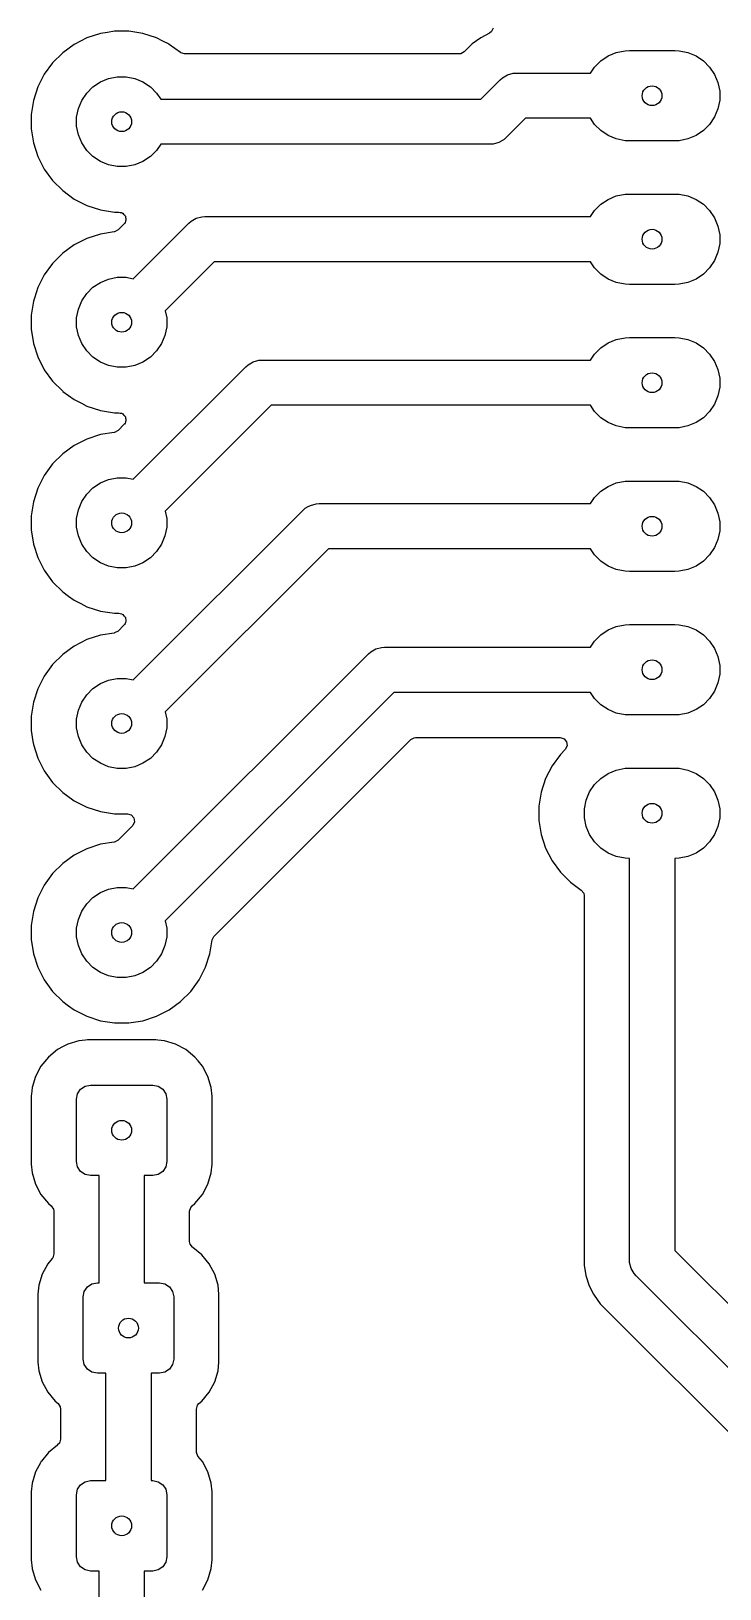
# Model space of a CAD drawing. Extents: x 162.5 to 226, y -124.5 to -51.5.
# Drawn here: x 198.21 to 210.39, y -96.62 to -69.05 of the extents above; entities that cross this region are included whole.
import ezdxf

# ---------------------------------------------------------------- set-up
doc = ezdxf.new("R2010")
doc.units = 0
doc.layers.add('BLACK', color=7, linetype='CONTINUOUS')

msp = doc.modelspace()

# ---------------------------------------------------------------- linework, layer by layer
at = {"layer": 'BLACK', "linetype": 'CONTINUOUS'}
for p, q in [((199.195616, -69.16676), (198.971151, -69.281132)), ((199.435214, -69.08891), (199.195616, -69.16676)), ((199.559626, -69.069205), (199.435214, -69.08891)), ((199.684038, -69.0495), (199.559626, -69.069205)), ((199.935962, -69.0495), (199.684038, -69.0495)), ((200.112449, -69.077453), (199.935962, -69.0495)), ((200.184785, -69.08891), (200.112449, -69.077453)), ((200.424383, -69.16676), (200.184785, -69.08891)), ((200.540609, -69.225981), (200.424383, -69.16676)), ((206.1591, -69.16324), (206.006223, -69.274312)), ((206.312685, -69.084985), (206.1591, -69.16324)), ((206.350103, -69.055703), (206.312685, -69.084985)), ((206.379128, -68.992147), (206.350103, -69.055703)), ((198.767345, -69.429205), (198.589205, -69.607345)), ((198.76735, -69.429201), (198.767345, -69.429205)), ((198.971151, -69.281132), (198.76735, -69.429201)), ((200.648845, -69.28113), (200.540609, -69.225981)), ((200.648847, -69.281131), (200.648845, -69.28113)), ((200.648848, -69.281132), (200.648847, -69.281131)), ((200.847993, -69.425818), (200.648848, -69.281132)), ((200.853839, -69.429815), (200.847993, -69.425818)), ((200.920878, -69.4495), (200.853839, -69.429815)), ((205.779674, -69.4495), (200.920878, -69.4495)), ((205.806032, -69.446666), (205.779674, -69.4495)), ((205.867355, -69.413181), (205.806032, -69.446666)), ((206.006223, -69.274312), (205.867355, -69.413181)), ((208.412883, -69.484463), (208.557772, -69.424448)), ((208.557772, -69.424448), (208.711586, -69.393852)), ((208.711586, -69.393852), (208.79, -69.39)), ((208.79, -69.39), (209.59, -69.39)), ((209.59, -69.39), (209.668414, -69.393852)), ((209.668414, -69.393852), (209.822228, -69.424448)), ((209.822228, -69.424448), (209.967117, -69.484463)), ((198.589201, -69.60735), (198.441132, -69.811151)), ((198.589205, -69.607345), (198.589201, -69.60735)), ((208.099753, -69.79), (208.171592, -69.682485)), ((208.171592, -69.682485), (208.282485, -69.571592)), ((208.282485, -69.571592), (208.412883, -69.484463)), ((209.967117, -69.484463), (210.097515, -69.571592)), ((210.097515, -69.571592), (210.208408, -69.682485)), ((210.208408, -69.682485), (210.295537, -69.812883)), ((198.441132, -69.811151), (198.32676, -70.035616)), ((199.302485, -70.031592), (199.432883, -69.944463)), ((199.432883, -69.944463), (199.577772, -69.884448)), ((199.577772, -69.884448), (199.731586, -69.853852)), ((199.731586, -69.853852), (199.888414, -69.853852)), ((199.888414, -69.853852), (200.042228, -69.884448)), ((200.042228, -69.884448), (200.187117, -69.944463)), ((200.187117, -69.944463), (200.317515, -70.031592)), ((206.162614, -70.25), (206.505457, -69.907157)), ((206.505457, -69.907157), (206.544795, -69.872659)), ((206.544795, -69.872659), (206.635226, -69.820448)), ((206.635226, -69.820448), (206.73609, -69.793422)), ((206.73609, -69.793422), (206.7883, -69.79)), ((206.7883, -69.79), (208.099753, -69.79)), ((210.295537, -69.812883), (210.355552, -69.957772)), ((210.355552, -69.957772), (210.386148, -70.111586)), ((198.24891, -70.275215), (198.2095, -70.524038)), ((198.32676, -70.035616), (198.24891, -70.275214)), ((198.24891, -70.275214), (198.24891, -70.275215)), ((199.044448, -70.417772), (199.104463, -70.272883)), ((199.104463, -70.272883), (199.191592, -70.142485)), ((199.191592, -70.142485), (199.302485, -70.031592)), ((200.317515, -70.031592), (200.428408, -70.142485)), ((200.428408, -70.142485), (200.500247, -70.25)), ((200.500247, -70.25), (206.162614, -70.25)), ((210.386148, -70.268414), (210.355552, -70.422228)), ((210.386148, -70.111586), (210.386148, -70.268414)), ((198.2095, -70.524038), (198.2095, -70.775962)), ((199.013852, -70.571586), (199.044448, -70.417772)), ((199.013852, -70.728414), (199.013852, -70.571586)), ((210.295537, -70.567117), (210.208408, -70.697515)), ((210.355552, -70.422228), (210.295537, -70.567117)), ((198.2095, -70.775962), (198.24891, -71.024785)), ((199.044448, -70.882228), (199.013852, -70.728414)), ((206.953986, -70.59), (206.611143, -70.932843)), ((208.099753, -70.59), (206.953986, -70.59)), ((208.171592, -70.697515), (208.099753, -70.59)), ((208.282485, -70.808408), (208.171592, -70.697515)), ((208.412883, -70.895537), (208.282485, -70.808408)), ((210.097515, -70.808408), (209.967117, -70.895537)), ((210.208408, -70.697515), (210.097515, -70.808408)), ((198.24891, -71.024785), (198.32676, -71.264383)), ((199.104463, -71.027117), (199.044448, -70.882228)), ((199.191592, -71.157515), (199.104463, -71.027117)), ((200.500247, -71.05), (200.428408, -71.157515)), ((206.3283, -71.05), (200.500247, -71.05)), ((206.38051, -71.046578), (206.3283, -71.05)), ((206.481374, -71.019552), (206.38051, -71.046578)), ((206.571805, -70.967341), (206.481374, -71.019552)), ((206.611143, -70.932843), (206.571805, -70.967341)), ((208.557772, -70.955552), (208.412883, -70.895537)), ((208.711586, -70.986148), (208.557772, -70.955552)), ((208.79, -70.99), (208.711586, -70.986148)), ((209.59, -70.99), (208.79, -70.99)), ((209.668414, -70.986148), (209.59, -70.99)), ((209.822228, -70.955552), (209.668414, -70.986148)), ((209.967117, -70.895537), (209.822228, -70.955552)), ((198.32676, -71.264383), (198.441132, -71.488848)), ((199.302485, -71.268408), (199.191592, -71.157515)), ((199.432883, -71.355537), (199.302485, -71.268408)), ((199.577772, -71.415552), (199.432883, -71.355537)), ((200.187117, -71.355537), (200.042228, -71.415552)), ((200.317515, -71.268408), (200.187117, -71.355537)), ((200.428408, -71.157515), (200.317515, -71.268408)), ((198.441132, -71.488848), (198.589201, -71.692649)), ((199.731586, -71.446148), (199.577772, -71.415552)), ((199.888414, -71.446148), (199.731586, -71.446148)), ((200.042228, -71.415552), (199.888414, -71.446148)), ((198.589201, -71.692649), (198.589205, -71.692654)), ((198.589205, -71.692654), (198.767345, -71.870794)), ((198.767345, -71.870794), (198.76735, -71.870798)), ((198.76735, -71.870798), (198.871418, -71.946407)), ((198.871418, -71.946407), (198.971155, -72.01887)), ((208.557772, -71.964448), (208.711586, -71.933852)), ((208.711586, -71.933852), (208.79, -71.93)), ((208.79, -71.93), (209.59, -71.93)), ((209.59, -71.93), (209.668414, -71.933852)), ((209.668414, -71.933852), (209.822228, -71.964448)), ((198.971155, -72.01887), (199.098525, -72.083768)), ((199.098525, -72.083768), (199.195616, -72.133239)), ((199.195616, -72.133239), (199.195618, -72.133239)), ((199.195618, -72.133239), (199.195621, -72.133241)), ((199.195621, -72.133241), (199.435215, -72.21109)), ((199.435215, -72.21109), (199.684038, -72.2505)), ((208.099753, -72.33), (208.171592, -72.222485)), ((208.171592, -72.222485), (208.282485, -72.111592)), ((208.282485, -72.111592), (208.412883, -72.024463)), ((208.412883, -72.024463), (208.557772, -71.964448)), ((209.822228, -71.964448), (209.967117, -72.024463)), ((209.967117, -72.024463), (210.097515, -72.111592)), ((210.097515, -72.111592), (210.208408, -72.222485)), ((210.208408, -72.222485), (210.295537, -72.352883)), ((199.684038, -72.2505), (199.684039, -72.2505)), ((199.684039, -72.2505), (199.762375, -72.2505)), ((199.850074, -72.462162), (199.746626, -72.565611)), ((199.762375, -72.2505), (199.78362, -72.256738)), ((199.78362, -72.256738), (199.805709, -72.258318)), ((199.805709, -72.258318), (199.816492, -72.26639)), ((199.816492, -72.26639), (199.829414, -72.270185)), ((199.829414, -72.270185), (199.843913, -72.286918)), ((199.843913, -72.286918), (199.861642, -72.30019)), ((199.856088, -72.455703), (199.850074, -72.462162)), ((199.857937, -72.451653), (199.856088, -72.455703)), ((199.871207, -72.433927), (199.857937, -72.451653)), ((199.861642, -72.30019), (199.866349, -72.31281)), ((199.866349, -72.31281), (199.875169, -72.322989)), ((199.875913, -72.41229), (199.871207, -72.433927)), ((199.875169, -72.322989), (199.87832, -72.344907)), ((199.885113, -72.392147), (199.875913, -72.41229)), ((199.87832, -72.344907), (199.886059, -72.365655)), ((199.886059, -72.365655), (199.883196, -72.378815)), ((199.883196, -72.378815), (199.885113, -72.392147)), ((200.015235, -73.429078), (200.997157, -72.447157)), ((200.997157, -72.447157), (201.036495, -72.412659)), ((201.036495, -72.412659), (201.126926, -72.360448)), ((201.126926, -72.360448), (201.22779, -72.333422)), ((201.22779, -72.333422), (201.28, -72.33)), ((201.28, -72.33), (208.099753, -72.33)), ((210.295537, -72.352883), (210.355552, -72.497772)), ((210.355552, -72.497772), (210.386148, -72.651586)), ((199.195616, -72.71676), (198.971151, -72.831132)), ((199.435214, -72.638909), (199.195616, -72.71676)), ((199.678343, -72.600402), (199.435214, -72.638909)), ((199.685303, -72.599095), (199.678343, -72.600402)), ((199.746626, -72.565611), (199.685303, -72.599095)), ((210.386148, -72.651586), (210.386148, -72.808414)), ((198.767345, -72.979205), (198.589205, -73.157345)), ((198.76735, -72.979201), (198.767345, -72.979205)), ((198.971151, -72.831132), (198.76735, -72.979201)), ((210.355552, -72.962228), (210.295537, -73.107117)), ((210.386148, -72.808414), (210.355552, -72.962228)), ((198.589201, -73.15735), (198.441132, -73.361151)), ((198.589205, -73.157345), (198.589201, -73.15735)), ((201.445686, -73.13), (200.580921, -73.994764)), ((208.099753, -73.13), (201.445686, -73.13)), ((208.171592, -73.237515), (208.099753, -73.13)), ((208.282485, -73.348408), (208.171592, -73.237515)), ((210.208408, -73.237515), (210.097515, -73.348408)), ((210.295537, -73.107117), (210.208408, -73.237515)), ((198.32676, -73.585616), (198.265988, -73.772654)), ((198.441132, -73.361151), (198.32676, -73.585616)), ((199.191592, -73.692485), (199.302485, -73.581592)), ((199.302485, -73.581592), (199.432883, -73.494463)), ((199.432883, -73.494463), (199.577772, -73.434448)), ((199.577772, -73.434448), (199.731586, -73.403852)), ((199.731586, -73.403852), (199.888414, -73.403852)), ((199.888414, -73.403852), (200.015235, -73.429078)), ((208.412883, -73.435537), (208.282485, -73.348408)), ((208.557772, -73.495552), (208.412883, -73.435537)), ((208.711586, -73.526148), (208.557772, -73.495552)), ((208.79, -73.53), (208.711586, -73.526148)), ((209.59, -73.53), (208.79, -73.53)), ((209.668414, -73.526148), (209.59, -73.53)), ((209.822228, -73.495552), (209.668414, -73.526148)), ((209.967117, -73.435537), (209.822228, -73.495552)), ((210.097515, -73.348408), (209.967117, -73.435537)), ((198.24891, -73.825215), (198.2095, -74.074038)), ((198.265988, -73.772654), (198.24891, -73.825215)), ((199.044448, -73.967772), (199.104463, -73.822883)), ((199.104463, -73.822883), (199.191592, -73.692485)), ((198.2095, -74.074038), (198.2095, -74.325962)), ((199.013852, -74.121586), (199.044448, -73.967772)), ((199.013852, -74.278414), (199.013852, -74.121586)), ((200.580921, -73.994764), (200.606148, -74.121586)), ((200.606148, -74.121586), (200.606148, -74.278414)), ((198.2095, -74.325962), (198.226161, -74.431155)), ((198.226161, -74.431155), (198.24891, -74.574785)), ((199.044448, -74.432228), (199.013852, -74.278414)), ((199.104463, -74.577117), (199.044448, -74.432228)), ((200.575552, -74.432228), (200.515537, -74.577117)), ((200.606148, -74.278414), (200.575552, -74.432228)), ((198.24891, -74.574785), (198.32676, -74.814383)), ((199.191592, -74.707515), (199.104463, -74.577117)), ((199.302485, -74.818408), (199.191592, -74.707515)), ((200.428408, -74.707515), (200.317515, -74.818408)), ((200.515537, -74.577117), (200.428408, -74.707515)), ((208.171592, -74.762485), (208.282485, -74.651592)), ((208.282485, -74.651592), (208.412883, -74.564463)), ((208.412883, -74.564463), (208.557772, -74.504448)), ((208.557772, -74.504448), (208.711586, -74.473852)), ((208.711586, -74.473852), (208.79, -74.47)), ((208.79, -74.47), (209.59, -74.47)), ((209.59, -74.47), (209.668414, -74.473852)), ((209.668414, -74.473852), (209.822228, -74.504448)), ((209.822228, -74.504448), (209.967117, -74.564463)), ((209.967117, -74.564463), (210.097515, -74.651592)), ((210.097515, -74.651592), (210.208408, -74.762485)), ((198.32676, -74.814383), (198.441132, -75.038848)), ((199.432883, -74.905537), (199.302485, -74.818408)), ((199.577772, -74.965552), (199.432883, -74.905537)), ((199.731586, -74.996148), (199.577772, -74.965552)), ((200.042228, -74.965552), (199.888414, -74.996148)), ((200.187117, -74.905537), (200.042228, -74.965552)), ((200.317515, -74.818408), (200.187117, -74.905537)), ((202.007158, -74.987157), (202.046495, -74.952659)), ((202.046495, -74.952659), (202.136926, -74.900448)), ((202.136926, -74.900448), (202.23779, -74.873422)), ((202.23779, -74.873422), (202.29, -74.87)), ((202.29, -74.87), (208.099753, -74.87)), ((208.099753, -74.87), (208.171592, -74.762485)), ((210.208408, -74.762485), (210.295537, -74.892883)), ((210.295537, -74.892883), (210.355552, -75.037772)), ((198.441132, -75.038848), (198.589201, -75.242649)), ((198.589201, -75.242649), (198.589205, -75.242654)), ((198.589205, -75.242654), (198.767345, -75.420794)), ((199.888414, -74.996148), (199.731586, -74.996148)), ((200.015235, -76.979078), (202.007158, -74.987157)), ((210.355552, -75.037772), (210.386148, -75.191586)), ((210.386148, -75.191586), (210.386148, -75.348414)), ((198.767345, -75.420794), (198.76735, -75.420798)), ((198.76735, -75.420798), (198.7723, -75.424394)), ((198.7723, -75.424394), (198.971155, -75.56887)), ((210.355552, -75.502228), (210.295537, -75.647117)), ((210.386148, -75.348414), (210.355552, -75.502228)), ((198.971155, -75.56887), (199.098525, -75.633768)), ((199.098525, -75.633768), (199.195616, -75.683239)), ((199.195616, -75.683239), (199.195618, -75.683239)), ((199.195618, -75.683239), (199.195621, -75.683241)), ((199.195621, -75.683241), (199.435215, -75.76109)), ((199.435215, -75.76109), (199.684038, -75.8005)), ((199.684038, -75.8005), (199.684039, -75.8005)), ((199.684039, -75.8005), (199.762374, -75.8005)), ((199.762374, -75.8005), (199.783619, -75.806738)), ((199.783619, -75.806738), (199.805708, -75.808318)), ((199.805708, -75.808318), (199.816491, -75.81639)), ((202.455685, -75.67), (200.580921, -77.544764)), ((208.099753, -75.67), (202.455685, -75.67)), ((208.171592, -75.777515), (208.099753, -75.67)), ((208.282485, -75.888408), (208.171592, -75.777515)), ((210.208408, -75.777515), (210.097515, -75.888408)), ((210.295537, -75.647117), (210.208408, -75.777515)), ((199.850068, -76.012167), (199.753391, -76.108845)), ((199.816491, -75.81639), (199.829413, -75.820185)), ((199.829413, -75.820185), (199.843912, -75.836918)), ((199.843912, -75.836918), (199.861641, -75.85019)), ((199.856087, -76.005703), (199.850068, -76.012167)), ((199.857936, -76.001653), (199.856087, -76.005703)), ((199.871206, -75.983927), (199.857936, -76.001653)), ((199.861641, -75.85019), (199.866348, -75.86281)), ((199.866348, -75.86281), (199.875168, -75.872989)), ((199.875912, -75.96229), (199.871206, -75.983927)), ((199.875168, -75.872989), (199.878319, -75.894907)), ((199.885112, -75.942147), (199.875912, -75.96229)), ((199.878319, -75.894907), (199.886058, -75.915655)), ((199.886058, -75.915655), (199.883195, -75.928815)), ((199.883195, -75.928815), (199.885112, -75.942147)), ((208.412883, -75.975537), (208.282485, -75.888408)), ((208.557772, -76.035552), (208.412883, -75.975537)), ((208.711586, -76.066148), (208.557772, -76.035552)), ((208.79, -76.07), (208.711586, -76.066148)), ((209.59, -76.07), (208.79, -76.07)), ((209.668414, -76.066148), (209.59, -76.07)), ((209.822228, -76.035552), (209.668414, -76.066148)), ((209.967117, -75.975537), (209.822228, -76.035552)), ((210.097515, -75.888408), (209.967117, -75.975537)), ((199.195616, -76.26676), (198.971151, -76.381132)), ((199.435214, -76.188909), (199.195616, -76.26676)), ((199.678342, -76.150402), (199.435214, -76.188909)), ((199.685302, -76.149095), (199.678342, -76.150402)), ((199.746625, -76.115611), (199.685302, -76.149095)), ((199.753391, -76.108845), (199.746625, -76.115611)), ((198.767345, -76.529205), (198.589205, -76.707345)), ((198.76735, -76.529201), (198.767345, -76.529205)), ((198.971151, -76.381132), (198.76735, -76.529201)), ((198.441132, -76.911151), (198.32676, -77.135616)), ((198.589201, -76.70735), (198.441132, -76.911151)), ((198.589205, -76.707345), (198.589201, -76.70735)), ((198.32676, -77.135616), (198.24891, -77.375214)), ((199.191592, -77.242485), (199.302485, -77.131592)), ((199.302485, -77.131592), (199.432883, -77.044463)), ((199.432883, -77.044463), (199.577772, -76.984448)), ((199.577772, -76.984448), (199.731586, -76.953852)), ((199.731586, -76.953852), (199.888414, -76.953852)), ((199.888414, -76.953852), (200.015235, -76.979078)), ((208.282485, -77.191592), (208.412883, -77.104463)), ((208.412883, -77.104463), (208.557772, -77.044448)), ((208.557772, -77.044448), (208.711586, -77.013852)), ((208.711586, -77.013852), (208.79, -77.01)), ((208.79, -77.01), (209.59, -77.01)), ((209.59, -77.01), (209.668414, -77.013852)), ((209.668414, -77.013852), (209.822228, -77.044448)), ((209.822228, -77.044448), (209.967117, -77.104463)), ((209.967117, -77.104463), (210.097515, -77.191592)), ((198.24891, -77.375214), (198.2095, -77.624038)), ((199.044448, -77.517772), (199.104463, -77.372883)), ((199.104463, -77.372883), (199.191592, -77.242485)), ((203.056495, -77.492659), (203.10956, -77.462022)), ((203.10956, -77.462022), (203.146927, -77.440448)), ((203.146927, -77.440448), (203.24779, -77.413422)), ((203.24779, -77.413422), (203.3, -77.41)), ((203.3, -77.41), (208.099753, -77.41)), ((208.099753, -77.41), (208.171592, -77.302485)), ((208.171592, -77.302485), (208.282485, -77.191592)), ((210.097515, -77.191592), (210.208408, -77.302485)), ((210.208408, -77.302485), (210.295537, -77.432883)), ((210.295537, -77.432883), (210.355552, -77.577772)), ((198.2095, -77.624038), (198.2095, -77.875961)), ((199.013852, -77.671586), (199.044448, -77.517772)), ((199.013852, -77.828414), (199.013852, -77.671586)), ((200.015235, -80.529078), (203.017157, -77.527158)), ((200.580921, -77.544764), (200.606148, -77.671586)), ((200.606148, -77.671586), (200.606148, -77.828414)), ((203.017157, -77.527158), (203.056495, -77.492659)), ((210.355552, -77.577772), (210.386148, -77.731586)), ((210.386148, -77.731586), (210.386148, -77.888414)), ((198.2095, -77.875961), (198.24891, -78.124785)), ((199.044448, -77.982228), (199.013852, -77.828414)), ((199.104463, -78.127117), (199.044448, -77.982228)), ((200.575552, -77.982228), (200.515537, -78.127117)), ((200.606148, -77.828414), (200.575552, -77.982228)), ((210.386148, -77.888414), (210.355552, -78.042228)), ((198.24891, -78.124785), (198.32676, -78.364383)), ((199.191592, -78.257515), (199.104463, -78.127117)), ((199.302485, -78.368408), (199.191592, -78.257515)), ((200.428408, -78.257515), (200.317515, -78.368408)), ((200.515537, -78.127117), (200.428408, -78.257515)), ((203.465685, -78.21), (200.580921, -81.094764)), ((208.099753, -78.21), (203.465685, -78.21)), ((208.171592, -78.317515), (208.099753, -78.21)), ((210.295537, -78.187117), (210.208408, -78.317515)), ((210.355552, -78.042228), (210.295537, -78.187117)), ((198.32676, -78.364383), (198.441132, -78.588848)), ((199.432883, -78.455537), (199.302485, -78.368408)), ((199.577772, -78.515552), (199.432883, -78.455537)), ((199.731586, -78.546148), (199.577772, -78.515552)), ((199.888414, -78.546148), (199.731586, -78.546148)), ((200.042228, -78.515552), (199.888414, -78.546148)), ((200.187117, -78.455537), (200.042228, -78.515552)), ((200.317515, -78.368408), (200.187117, -78.455537)), ((208.282485, -78.428408), (208.171592, -78.317515)), ((208.412883, -78.515537), (208.282485, -78.428408)), ((208.557772, -78.575552), (208.412883, -78.515537)), ((209.967117, -78.515537), (209.822228, -78.575552)), ((210.097515, -78.428408), (209.967117, -78.515537)), ((210.208408, -78.317515), (210.097515, -78.428408)), ((198.441132, -78.588848), (198.589201, -78.792649)), ((198.589201, -78.792649), (198.589205, -78.792654)), ((198.589205, -78.792654), (198.767345, -78.970794)), ((208.711586, -78.606148), (208.557772, -78.575552)), ((208.79, -78.61), (208.711586, -78.606148)), ((209.59, -78.61), (208.79, -78.61)), ((209.668414, -78.606148), (209.59, -78.61)), ((209.822228, -78.575552), (209.668414, -78.606148)), ((198.767345, -78.970794), (198.76735, -78.970798)), ((198.76735, -78.970798), (198.871418, -79.046407)), ((198.871418, -79.046407), (198.971155, -79.11887)), ((198.971155, -79.11887), (199.089285, -79.17906)), ((199.089285, -79.17906), (199.195616, -79.233239)), ((199.195616, -79.233239), (199.195618, -79.233239)), ((199.195618, -79.233239), (199.195621, -79.233241)), ((199.195621, -79.233241), (199.435215, -79.31109)), ((199.435215, -79.31109), (199.684038, -79.3505)), ((199.684038, -79.3505), (199.684039, -79.3505)), ((199.684039, -79.3505), (199.762374, -79.3505)), ((199.762374, -79.3505), (199.783619, -79.356738)), ((199.783619, -79.356738), (199.805708, -79.358318)), ((199.805708, -79.358318), (199.816491, -79.36639)), ((199.816491, -79.36639), (199.829413, -79.370185)), ((199.829413, -79.370185), (199.843912, -79.386918)), ((199.843912, -79.386918), (199.861641, -79.40019)), ((199.746625, -79.665611), (199.685302, -79.699095)), ((199.850073, -79.562162), (199.746625, -79.665611)), ((199.856087, -79.555703), (199.850073, -79.562162)), ((199.857936, -79.551653), (199.856087, -79.555703)), ((199.871206, -79.533927), (199.857936, -79.551653)), ((199.861641, -79.40019), (199.866348, -79.41281)), ((199.866348, -79.41281), (199.875168, -79.422989)), ((199.875912, -79.51229), (199.871206, -79.533927)), ((199.875168, -79.422989), (199.878319, -79.444907)), ((199.885112, -79.492147), (199.875912, -79.51229)), ((199.878319, -79.444907), (199.886058, -79.465655)), ((199.886058, -79.465655), (199.883195, -79.478815)), ((199.883195, -79.478815), (199.885112, -79.492147)), ((208.282485, -79.731592), (208.412883, -79.644463)), ((208.412883, -79.644463), (208.557772, -79.584448)), ((208.557772, -79.584448), (208.711586, -79.553852)), ((208.711586, -79.553852), (208.79, -79.55)), ((208.79, -79.55), (209.59, -79.55)), ((209.59, -79.55), (209.668414, -79.553852)), ((209.668414, -79.553852), (209.822228, -79.584448)), ((209.822228, -79.584448), (209.967117, -79.644463)), ((209.967117, -79.644463), (210.097515, -79.731592)), ((198.971151, -79.931132), (198.76735, -80.079201)), ((199.195616, -79.81676), (198.971151, -79.931132)), ((199.435214, -79.738909), (199.195616, -79.81676)), ((199.678342, -79.700402), (199.435214, -79.738909)), ((199.685302, -79.699095), (199.678342, -79.700402)), ((208.099753, -79.95), (208.171592, -79.842485)), ((208.171592, -79.842485), (208.282485, -79.731592)), ((210.097515, -79.731592), (210.208408, -79.842485)), ((210.208408, -79.842485), (210.295537, -79.972883)), ((198.767345, -80.079205), (198.589205, -80.257345)), ((198.76735, -80.079201), (198.767345, -80.079205)), ((200.015235, -84.229078), (204.177157, -80.067157)), ((204.177157, -80.067157), (204.216495, -80.032659)), ((204.216495, -80.032659), (204.306926, -79.980448)), ((204.306926, -79.980448), (204.40779, -79.953422)), ((204.40779, -79.953422), (204.46, -79.95)), ((204.46, -79.95), (208.099753, -79.95)), ((210.295537, -79.972883), (210.355552, -80.117772)), ((210.355552, -80.117772), (210.386148, -80.271586)), ((198.441132, -80.461151), (198.32676, -80.685616)), ((198.589201, -80.25735), (198.441132, -80.461151)), ((198.589205, -80.257345), (198.589201, -80.25735)), ((210.386148, -80.428414), (210.355552, -80.582228)), ((210.386148, -80.271586), (210.386148, -80.428414)), ((198.32676, -80.685616), (198.24891, -80.925214)), ((199.191592, -80.792485), (199.302485, -80.681592)), ((199.302485, -80.681592), (199.432883, -80.594463)), ((199.432883, -80.594463), (199.577772, -80.534448)), ((199.577772, -80.534448), (199.731586, -80.503852)), ((199.731586, -80.503852), (199.888414, -80.503852)), ((199.888414, -80.503852), (200.015235, -80.529078)), ((204.625686, -80.75), (200.580921, -84.794764)), ((208.099753, -80.75), (204.625686, -80.75)), ((208.171592, -80.857515), (208.099753, -80.75)), ((210.295537, -80.727117), (210.208408, -80.857515)), ((210.355552, -80.582228), (210.295537, -80.727117)), ((198.24891, -80.925215), (198.2095, -81.174038)), ((198.24891, -80.925214), (198.24891, -80.925215)), ((199.044448, -81.067772), (199.104463, -80.922883)), ((199.104463, -80.922883), (199.191592, -80.792485)), ((208.282485, -80.968408), (208.171592, -80.857515)), ((208.412883, -81.055537), (208.282485, -80.968408)), ((210.097515, -80.968408), (209.967117, -81.055537)), ((210.208408, -80.857515), (210.097515, -80.968408)), ((198.2095, -81.174038), (198.2095, -81.425962)), ((199.013852, -81.221586), (199.044448, -81.067772)), ((199.013852, -81.378414), (199.013852, -81.221586)), ((200.580921, -81.094764), (200.606148, -81.221586)), ((200.606148, -81.221586), (200.606148, -81.378414)), ((208.557772, -81.115552), (208.412883, -81.055537)), ((208.711586, -81.146148), (208.557772, -81.115552)), ((208.79, -81.15), (208.711586, -81.146148)), ((209.59, -81.15), (208.79, -81.15)), ((209.668414, -81.146148), (209.59, -81.15)), ((209.822228, -81.115552), (209.668414, -81.146148)), ((209.967117, -81.055537), (209.822228, -81.115552)), ((198.2095, -81.425962), (198.240233, -81.62)), ((199.044448, -81.532228), (199.013852, -81.378414)), ((199.104463, -81.677117), (199.044448, -81.532228)), ((200.575552, -81.532228), (200.515537, -81.677117)), ((200.606148, -81.378414), (200.575552, -81.532228)), ((201.444371, -85.063392), (204.920945, -81.586819)), ((204.920945, -81.586819), (204.982268, -81.553334)), ((204.982268, -81.553334), (205.008626, -81.5505)), ((205.008626, -81.5505), (207.566689, -81.5505)), ((207.566689, -81.5505), (207.633728, -81.570185)), ((207.633728, -81.570185), (207.679483, -81.622989)), ((198.240233, -81.62), (198.24891, -81.674785)), ((198.24891, -81.674785), (198.32676, -81.914383)), ((199.191592, -81.807515), (199.104463, -81.677117)), ((199.302485, -81.918408), (199.191592, -81.807515)), ((200.428408, -81.807515), (200.317515, -81.918408)), ((200.515537, -81.677117), (200.428408, -81.807515)), ((207.569201, -81.84735), (207.421132, -82.051151)), ((207.569205, -81.847345), (207.569201, -81.84735)), ((207.65437, -81.762181), (207.569205, -81.847345)), ((207.660402, -81.755703), (207.65437, -81.762181)), ((207.689427, -81.692147), (207.660402, -81.755703)), ((207.679483, -81.622989), (207.689427, -81.692147)), ((198.32676, -81.914383), (198.441132, -82.138848)), ((198.441132, -82.138848), (198.589201, -82.342649)), ((199.432883, -82.005537), (199.302485, -81.918408)), ((199.577772, -82.065552), (199.432883, -82.005537)), ((199.731586, -82.096148), (199.577772, -82.065552)), ((199.888414, -82.096148), (199.731586, -82.096148)), ((200.042228, -82.065552), (199.888414, -82.096148)), ((200.187117, -82.005537), (200.042228, -82.065552)), ((200.317515, -81.918408), (200.187117, -82.005537)), ((207.421132, -82.051151), (207.30676, -82.275616)), ((208.412883, -82.184463), (208.557772, -82.124448)), ((208.557772, -82.124448), (208.711586, -82.093852)), ((208.711586, -82.093852), (208.79, -82.09)), ((208.79, -82.09), (209.59, -82.09)), ((209.59, -82.09), (209.668414, -82.093852)), ((209.668414, -82.093852), (209.822228, -82.124448)), ((209.822228, -82.124448), (209.967117, -82.184463)), ((198.589201, -82.342649), (198.589205, -82.342654)), ((198.589205, -82.342654), (198.767345, -82.520794)), ((207.30676, -82.275616), (207.22891, -82.515214)), ((208.084463, -82.512883), (208.171592, -82.382485)), ((208.171592, -82.382485), (208.282485, -82.271592)), ((208.282485, -82.271592), (208.412883, -82.184463)), ((209.967117, -82.184463), (210.097515, -82.271592)), ((210.097515, -82.271592), (210.208408, -82.382485)), ((210.208408, -82.382485), (210.295537, -82.512883)), ((198.767345, -82.520794), (198.76735, -82.520798)), ((198.76735, -82.520798), (198.945117, -82.649952)), ((198.945117, -82.649952), (198.971155, -82.66887)), ((198.971155, -82.66887), (199.114184, -82.741747)), ((207.22891, -82.515214), (207.1895, -82.764038)), ((207.993852, -82.811586), (208.024448, -82.657772)), ((208.024448, -82.657772), (208.084463, -82.512883)), ((210.295537, -82.512883), (210.355552, -82.657772)), ((210.355552, -82.657772), (210.386148, -82.811586)), ((199.114184, -82.741747), (199.195616, -82.783239)), ((199.195616, -82.783239), (199.195618, -82.783239)), ((199.195618, -82.783239), (199.195621, -82.783241)), ((199.195621, -82.783241), (199.435215, -82.86109)), ((199.435215, -82.86109), (199.684038, -82.9005)), ((199.684038, -82.9005), (199.684039, -82.9005)), ((199.684039, -82.9005), (199.912373, -82.9005)), ((199.912373, -82.9005), (199.979412, -82.920185)), ((199.979412, -82.920185), (200.025167, -82.972989)), ((200.025167, -82.972989), (200.035111, -83.042147)), ((207.1895, -82.764038), (207.1895, -83.015961)), ((207.993852, -82.968414), (207.993852, -82.811586)), ((208.024448, -83.122228), (207.993852, -82.968414)), ((210.386148, -82.968414), (210.355552, -83.122228)), ((210.386148, -82.811586), (210.386148, -82.968414)), ((200.000054, -83.112181), (199.746625, -83.36561)), ((200.006086, -83.105703), (200.000054, -83.112181)), ((200.035111, -83.042147), (200.006086, -83.105703)), ((207.1895, -83.015961), (207.22891, -83.264785)), ((208.084463, -83.267117), (208.024448, -83.122228)), ((210.355552, -83.122228), (210.295537, -83.267117)), ((199.195616, -83.51676), (198.971151, -83.631132)), ((199.435214, -83.438909), (199.195616, -83.51676)), ((199.678342, -83.400402), (199.435214, -83.438909)), ((199.685302, -83.399095), (199.678342, -83.400402)), ((199.746625, -83.36561), (199.685302, -83.399095)), ((207.22891, -83.264785), (207.30676, -83.504383)), ((207.30676, -83.504383), (207.421132, -83.728848)), ((208.171592, -83.397515), (208.084463, -83.267117)), ((208.282485, -83.508408), (208.171592, -83.397515)), ((208.412883, -83.595537), (208.282485, -83.508408)), ((210.097515, -83.508408), (209.967117, -83.595537)), ((210.208408, -83.397515), (210.097515, -83.508408)), ((210.295537, -83.267117), (210.208408, -83.397515)), ((198.767345, -83.779205), (198.589205, -83.957345)), ((198.76735, -83.779201), (198.767345, -83.779205)), ((198.971151, -83.631132), (198.76735, -83.779201)), ((207.421132, -83.728848), (207.569201, -83.932649)), ((208.557772, -83.655552), (208.412883, -83.595537)), ((208.711586, -83.686148), (208.557772, -83.655552)), ((208.79, -83.69), (208.711586, -83.686148)), ((208.79, -90.7906), (208.79, -83.69)), ((209.668414, -83.686148), (209.59, -83.69)), ((209.59, -83.69), (209.59, -90.624914)), ((209.822228, -83.655552), (209.668414, -83.686148)), ((209.967117, -83.595537), (209.822228, -83.655552)), ((198.589201, -83.95735), (198.441132, -84.161151)), ((198.589205, -83.957345), (198.589201, -83.95735)), ((207.569201, -83.932649), (207.569205, -83.932654)), ((207.569205, -83.932654), (207.747349, -84.110798)), ((198.441132, -84.161151), (198.32676, -84.385616)), ((199.302485, -84.381592), (199.432883, -84.294463)), ((199.432883, -84.294463), (199.577772, -84.234448)), ((199.577772, -84.234448), (199.731586, -84.203852)), ((199.731586, -84.203852), (199.888414, -84.203852)), ((199.888414, -84.203852), (200.015235, -84.229078)), ((207.747349, -84.110798), (207.938385, -84.249592)), ((207.938385, -84.249592), (207.981051, -84.304921)), ((207.981051, -84.304921), (207.9895, -84.34991)), ((207.9895, -84.34991), (207.9895, -90.885086)), ((198.24891, -84.625214), (198.2095, -84.874038)), ((198.32676, -84.385616), (198.24891, -84.625214)), ((199.044448, -84.767772), (199.104463, -84.622883)), ((199.104463, -84.622883), (199.191592, -84.492485)), ((199.191592, -84.492485), (199.302485, -84.381592)), ((198.2095, -84.874038), (198.2095, -85.125961)), ((199.013852, -84.921586), (199.044448, -84.767772)), ((200.580921, -84.794764), (200.606148, -84.921586)), ((198.2095, -85.125961), (198.24891, -85.374785)), ((199.013852, -85.078414), (199.013852, -84.921586)), ((199.044448, -85.232228), (199.013852, -85.078414)), ((200.606148, -85.078414), (200.575552, -85.232228)), ((200.606148, -84.921586), (200.606148, -85.078414)), ((201.37109, -85.374785), (201.409598, -85.131655)), ((201.409598, -85.131655), (201.439526, -85.068523)), ((201.439526, -85.068523), (201.444371, -85.063392)), ((198.24891, -85.374785), (198.32676, -85.614383)), ((199.104463, -85.377117), (199.044448, -85.232228)), ((199.191592, -85.507515), (199.104463, -85.377117)), ((200.515537, -85.377117), (200.428408, -85.507515)), ((200.575552, -85.232228), (200.515537, -85.377117)), ((201.293241, -85.614379), (201.37109, -85.374785)), ((198.32676, -85.614383), (198.441132, -85.838848)), ((199.302485, -85.618408), (199.191592, -85.507515)), ((199.432883, -85.705537), (199.302485, -85.618408)), ((199.577772, -85.765552), (199.432883, -85.705537)), ((200.187117, -85.705537), (200.042228, -85.765552)), ((200.317515, -85.618408), (200.187117, -85.705537)), ((200.428408, -85.507515), (200.317515, -85.618408)), ((201.17887, -85.838845), (201.293241, -85.614379)), ((198.441132, -85.838848), (198.589201, -86.042649)), ((199.731586, -85.796148), (199.577772, -85.765552)), ((199.888414, -85.796148), (199.731586, -85.796148)), ((200.042228, -85.765552), (199.888414, -85.796148)), ((201.030793, -86.042656), (201.17887, -85.838845)), ((198.589201, -86.042649), (198.589205, -86.042654)), ((198.589205, -86.042654), (198.767345, -86.220794)), ((198.767345, -86.220794), (198.76735, -86.220798)), ((198.76735, -86.220798), (198.871422, -86.29641)), ((200.648845, -86.36887), (200.852656, -86.220793)), ((200.852656, -86.220793), (201.030793, -86.042656)), ((198.871422, -86.29641), (198.971155, -86.36887)), ((198.971155, -86.36887), (199.086586, -86.427685)), ((199.086586, -86.427685), (199.195616, -86.483239)), ((199.195616, -86.483239), (199.195618, -86.483239)), ((199.195618, -86.483239), (199.195621, -86.483241)), ((199.195621, -86.483241), (199.435215, -86.56109)), ((199.435215, -86.56109), (199.684038, -86.6005)), ((199.935962, -86.6005), (200.184785, -86.56109)), ((200.184785, -86.56109), (200.424379, -86.483241)), ((200.424379, -86.483241), (200.648845, -86.36887)), ((199.684038, -86.6005), (199.684039, -86.6005)), ((199.684039, -86.6005), (199.935961, -86.6005)), ((199.935961, -86.6005), (199.935962, -86.6005)), ((198.673547, -87.072317), (198.513589, -87.203589)), ((198.673548, -87.072316), (198.673547, -87.072317)), ((198.67355, -87.072315), (198.673548, -87.072316)), ((198.777487, -87.016759), (198.67355, -87.072315)), ((198.856043, -86.974769), (198.777487, -87.016759)), ((199.054067, -86.914699), (198.856043, -86.974769)), ((199.170298, -86.903251), (199.054067, -86.914699)), ((199.208392, -86.8995), (199.170298, -86.903251)), ((200.411608, -86.8995), (199.208392, -86.8995)), ((200.446805, -86.902966), (200.411608, -86.8995)), ((200.565934, -86.914699), (200.446805, -86.902966)), ((200.565934, -86.9147), (200.565932, -86.914699)), ((200.565932, -86.914699), (200.565934, -86.914699)), ((200.763954, -86.974768), (200.565934, -86.9147)), ((200.94645, -87.072315), (200.763954, -86.974768)), ((200.946453, -87.072317), (200.94645, -87.072315)), ((201.10641, -87.203589), (200.946452, -87.072317)), ((200.946452, -87.072317), (200.946453, -87.072317)), ((198.382317, -87.363547), (198.284769, -87.546043)), ((198.513589, -87.203589), (198.382317, -87.363547)), ((201.160481, -87.269476), (201.10641, -87.203589)), ((201.237685, -87.36355), (201.160481, -87.269476)), ((201.335232, -87.546046), (201.237685, -87.36355)), ((198.284769, -87.546043), (198.224699, -87.744067)), ((201.3953, -87.744066), (201.335232, -87.546046)), ((198.210759, -87.885616), (198.2095, -87.898395)), ((198.2095, -87.898395), (198.2095, -89.101604)), ((198.213251, -87.860298), (198.210759, -87.885616)), ((198.224699, -87.744067), (198.213251, -87.860298)), ((199.01, -87.95), (199.02903, -87.854329)), ((199.02903, -87.854329), (199.083223, -87.773223)), ((199.083223, -87.773223), (199.164329, -87.71903)), ((199.164329, -87.71903), (199.26, -87.7)), ((199.26, -87.7), (200.36, -87.7)), ((200.36, -87.7), (200.455671, -87.71903)), ((200.455671, -87.71903), (200.536777, -87.773223)), ((200.536777, -87.773223), (200.59097, -87.854329)), ((200.59097, -87.854329), (200.61, -87.95)), ((201.4105, -87.898392), (201.3953, -87.744066)), ((201.4105, -89.101608), (201.4105, -87.898392)), ((199.01, -89.05), (199.01, -87.95)), ((200.61, -87.95), (200.61, -89.05)), ((198.2095, -89.101604), (198.224699, -89.255932)), ((198.224699, -89.255932), (198.2247, -89.255934)), ((198.2247, -89.255934), (198.284768, -89.453954)), ((199.02903, -89.145671), (199.01, -89.05)), ((199.083223, -89.226777), (199.02903, -89.145671)), ((199.164329, -89.28097), (199.083223, -89.226777)), ((199.26, -89.3), (199.164329, -89.28097)), ((199.41, -89.3), (199.26, -89.3)), ((199.41, -91.2), (199.41, -89.3)), ((200.36, -89.3), (200.21, -89.3)), ((200.21, -89.3), (200.21, -91.2)), ((200.455671, -89.28097), (200.36, -89.3)), ((200.536777, -89.226777), (200.455671, -89.28097)), ((200.59097, -89.145671), (200.536777, -89.226777)), ((200.61, -89.05), (200.59097, -89.145671)), ((201.335232, -89.453954), (201.3953, -89.255934)), ((201.3953, -89.255934), (201.4105, -89.101608)), ((198.284768, -89.453954), (198.382315, -89.63645)), ((201.237685, -89.63645), (201.335232, -89.453954)), ((198.382315, -89.63645), (198.382317, -89.636452)), ((198.382317, -89.636452), (198.513587, -89.796407)), ((198.513587, -89.796407), (198.513588, -89.796408)), ((198.513588, -89.796408), (198.51359, -89.79641)), ((198.51359, -89.79641), (198.564164, -89.837914)), ((198.564164, -89.837914), (198.603499, -89.89566)), ((201.0105, -89.933768), (201.030185, -89.866729)), ((201.030185, -89.866729), (201.055836, -89.837914)), ((201.055836, -89.837914), (201.10641, -89.79641)), ((201.10641, -89.79641), (201.237685, -89.63645)), ((198.603499, -89.89566), (198.6095, -89.933768)), ((198.6095, -89.933768), (198.6095, -90.688575)), ((201.0105, -90.46865), (201.0105, -89.933768)), ((198.6095, -90.688575), (198.589815, -90.755614)), ((201.0208, -90.51813), (201.0105, -90.46865)), ((201.062289, -90.567783), (201.0208, -90.51813)), ((201.061742, -90.568451), (201.062289, -90.567783)), ((201.065257, -90.571336), (201.061742, -90.568451)), ((201.0656, -90.571746), (201.065257, -90.571336)), ((201.066445, -90.572311), (201.0656, -90.571746)), ((201.22641, -90.703589), (201.066445, -90.572311)), ((209.59, -90.624914), (216.334543, -97.369457)), ((198.502311, -90.863554), (198.404769, -91.046041)), ((198.581354, -90.767239), (198.502311, -90.863554)), ((198.589815, -90.755614), (198.581354, -90.767239)), ((201.305702, -90.800209), (201.22641, -90.703589)), ((201.357685, -90.86355), (201.305702, -90.800209)), ((201.455232, -91.046046), (201.357685, -90.86355)), ((207.9895, -90.885086), (208.019059, -91.071718)), ((208.793422, -90.84281), (208.79, -90.7906)), ((208.820448, -90.943674), (208.793422, -90.84281)), ((208.872659, -91.034105), (208.820448, -90.943674)), ((198.344699, -91.244067), (198.3295, -91.398395)), ((198.404769, -91.046041), (198.344699, -91.244067)), ((199.203223, -91.273223), (199.284329, -91.21903)), ((199.284329, -91.21903), (199.38, -91.2)), ((199.38, -91.2), (199.41, -91.2)), ((200.21, -91.2), (200.48, -91.2)), ((200.48, -91.2), (200.575671, -91.21903)), ((200.575671, -91.21903), (200.656777, -91.273223)), ((201.5153, -91.244066), (201.455232, -91.046046)), ((201.5305, -91.398392), (201.5153, -91.244066)), ((208.019059, -91.071718), (208.077454, -91.251436)), ((208.907157, -91.073443), (208.872659, -91.034105)), ((215.6517, -97.817986), (208.907157, -91.073443)), ((198.3295, -91.398395), (198.3295, -92.601604)), ((199.13, -91.45), (199.14903, -91.354329)), ((199.13, -92.55), (199.13, -91.45)), ((199.14903, -91.354329), (199.203223, -91.273223)), ((200.656777, -91.273223), (200.71097, -91.354329)), ((200.71097, -91.354329), (200.73, -91.45)), ((200.73, -91.45), (200.73, -92.55)), ((201.5305, -92.601608), (201.5305, -91.398392)), ((208.077454, -91.251436), (208.152334, -91.398395)), ((208.152334, -91.398395), (208.16324, -91.419799)), ((208.16324, -91.419799), (208.27431, -91.572674)), ((208.27431, -91.572674), (208.274312, -91.572676)), ((208.274312, -91.572676), (213.839455, -97.137819)), ((198.3295, -92.601604), (198.344699, -92.755932)), ((199.14903, -92.645671), (199.13, -92.55)), ((200.73, -92.55), (200.71097, -92.645671)), ((201.5153, -92.755934), (201.5305, -92.601608)), ((198.344699, -92.755932), (198.3447, -92.755934)), ((198.3447, -92.755934), (198.404768, -92.953954)), ((199.203223, -92.726777), (199.14903, -92.645671)), ((199.284329, -92.78097), (199.203223, -92.726777)), ((199.38, -92.8), (199.284329, -92.78097)), ((199.53, -92.8), (199.38, -92.8)), ((199.53, -94.7), (199.53, -92.8)), ((200.48, -92.8), (200.33, -92.8)), ((200.33, -92.8), (200.33, -94.7)), ((200.575671, -92.78097), (200.48, -92.8)), ((200.656777, -92.726777), (200.575671, -92.78097)), ((200.71097, -92.645671), (200.656777, -92.726777)), ((201.455232, -92.953954), (201.5153, -92.755934)), ((198.404768, -92.953954), (198.502315, -93.13645)), ((198.502315, -93.13645), (198.502317, -93.136452)), ((198.502317, -93.136452), (198.633587, -93.296407)), ((201.22641, -93.29641), (201.357685, -93.13645)), ((201.357685, -93.13645), (201.455232, -92.953954)), ((198.633587, -93.296407), (198.633588, -93.296408)), ((198.633588, -93.296408), (198.63359, -93.29641)), ((198.63359, -93.29641), (198.684164, -93.337914)), ((198.684164, -93.337914), (198.723499, -93.39566)), ((198.723499, -93.39566), (198.7295, -93.433768)), ((198.7295, -93.433768), (198.7295, -93.96865)), ((201.1305, -93.433768), (201.150185, -93.366729)), ((201.1305, -94.188575), (201.1305, -93.433768)), ((201.150185, -93.366729), (201.175836, -93.337914)), ((201.175836, -93.337914), (201.22641, -93.29641)), ((198.7295, -93.96865), (198.709815, -94.035689)), ((198.513589, -94.203589), (198.390446, -94.353642)), ((198.673554, -94.072311), (198.513589, -94.203589)), ((198.6744, -94.071746), (198.673554, -94.072311)), ((198.675052, -94.071081), (198.6744, -94.071746)), ((198.678258, -94.068451), (198.675052, -94.071081)), ((198.709815, -94.035689), (198.677975, -94.068106)), ((198.677975, -94.068106), (198.678258, -94.068451)), ((201.131334, -94.202928), (201.1305, -94.188575)), ((201.158646, -94.267239), (201.131334, -94.202928)), ((201.237682, -94.363547), (201.158646, -94.267239)), ((198.284769, -94.546043), (198.224699, -94.744067)), ((198.371925, -94.382989), (198.284769, -94.546043)), ((198.382315, -94.36355), (198.371925, -94.382989)), ((198.390446, -94.353642), (198.382315, -94.36355)), ((201.237688, -94.363554), (201.237682, -94.363547)), ((201.33523, -94.546041), (201.237688, -94.363554)), ((201.33523, -94.546043), (201.33523, -94.546041)), ((201.335232, -94.546046), (201.33523, -94.546043)), ((201.3953, -94.744066), (201.335232, -94.546046)), ((198.224699, -94.744067), (198.2095, -94.898395)), ((199.02903, -94.854329), (199.083223, -94.773223)), ((199.083223, -94.773223), (199.164329, -94.71903)), ((199.164329, -94.71903), (199.26, -94.7)), ((199.26, -94.7), (199.53, -94.7)), ((200.33, -94.7), (200.36, -94.7)), ((200.36, -94.7), (200.455671, -94.71903)), ((200.455671, -94.71903), (200.536777, -94.773223)), ((200.536777, -94.773223), (200.59097, -94.854329)), ((201.4105, -94.898392), (201.3953, -94.744066)), ((198.2095, -94.898395), (198.2095, -96.101604)), ((199.01, -94.95), (199.02903, -94.854329)), ((199.01, -96.05), (199.01, -94.95)), ((200.59097, -94.854329), (200.61, -94.95)), ((200.61, -94.95), (200.61, -96.05)), ((201.4105, -96.101608), (201.4105, -94.898392)), ((198.2095, -96.101604), (198.224699, -96.255932)), ((199.02903, -96.145671), (199.01, -96.05)), ((199.083223, -96.226777), (199.02903, -96.145671)), ((200.59097, -96.145671), (200.536777, -96.226777)), ((200.61, -96.05), (200.59097, -96.145671)), ((201.3953, -96.255934), (201.4105, -96.101608)), ((198.224699, -96.255932), (198.227263, -96.264383)), ((198.227263, -96.264383), (198.284768, -96.453954)), ((198.284768, -96.453954), (198.382315, -96.63645)), ((199.164329, -96.28097), (199.083223, -96.226777)), ((199.26, -96.3), (199.164329, -96.28097)), ((199.41, -96.3), (199.26, -96.3)), ((199.41, -98.2), (199.41, -96.3)), ((200.36, -96.3), (200.21, -96.3)), ((200.21, -96.3), (200.21, -98.2)), ((200.455671, -96.28097), (200.36, -96.3)), ((200.536777, -96.226777), (200.455671, -96.28097)), ((201.237685, -96.63645), (201.335232, -96.453954)), ((201.335232, -96.453954), (201.3953, -96.255934))]:
    msp.add_line(p, q, dxfattribs=at)
at = {"layer": 'BLACK'}
for centre in [(209.19, -70.19), (199.81, -70.65), (209.19, -72.73), (199.81, -74.2), (209.19, -75.27), (199.81, -77.75), (209.19, -77.81), (209.19, -80.35), (199.81, -81.3), (209.19, -82.89), (199.81, -85), (199.81, -88.5), (199.93, -92), (199.81, -95.5)]:
    msp.add_circle(centre, 0.175, dxfattribs=at)
at = {"layer": 'WHITE'}
for centre in [(209.19, -70.19), (199.81, -70.65), (209.19, -72.73), (199.81, -74.2), (209.19, -75.27), (199.81, -77.75), (209.19, -77.81), (209.19, -80.35), (199.81, -81.3), (209.19, -82.89), (199.81, -85), (199.81, -88.5), (199.93, -92), (199.81, -95.5)]:
    msp.add_circle(centre, 0.175, dxfattribs=at)

doc.saveas('drawing.dxf')
